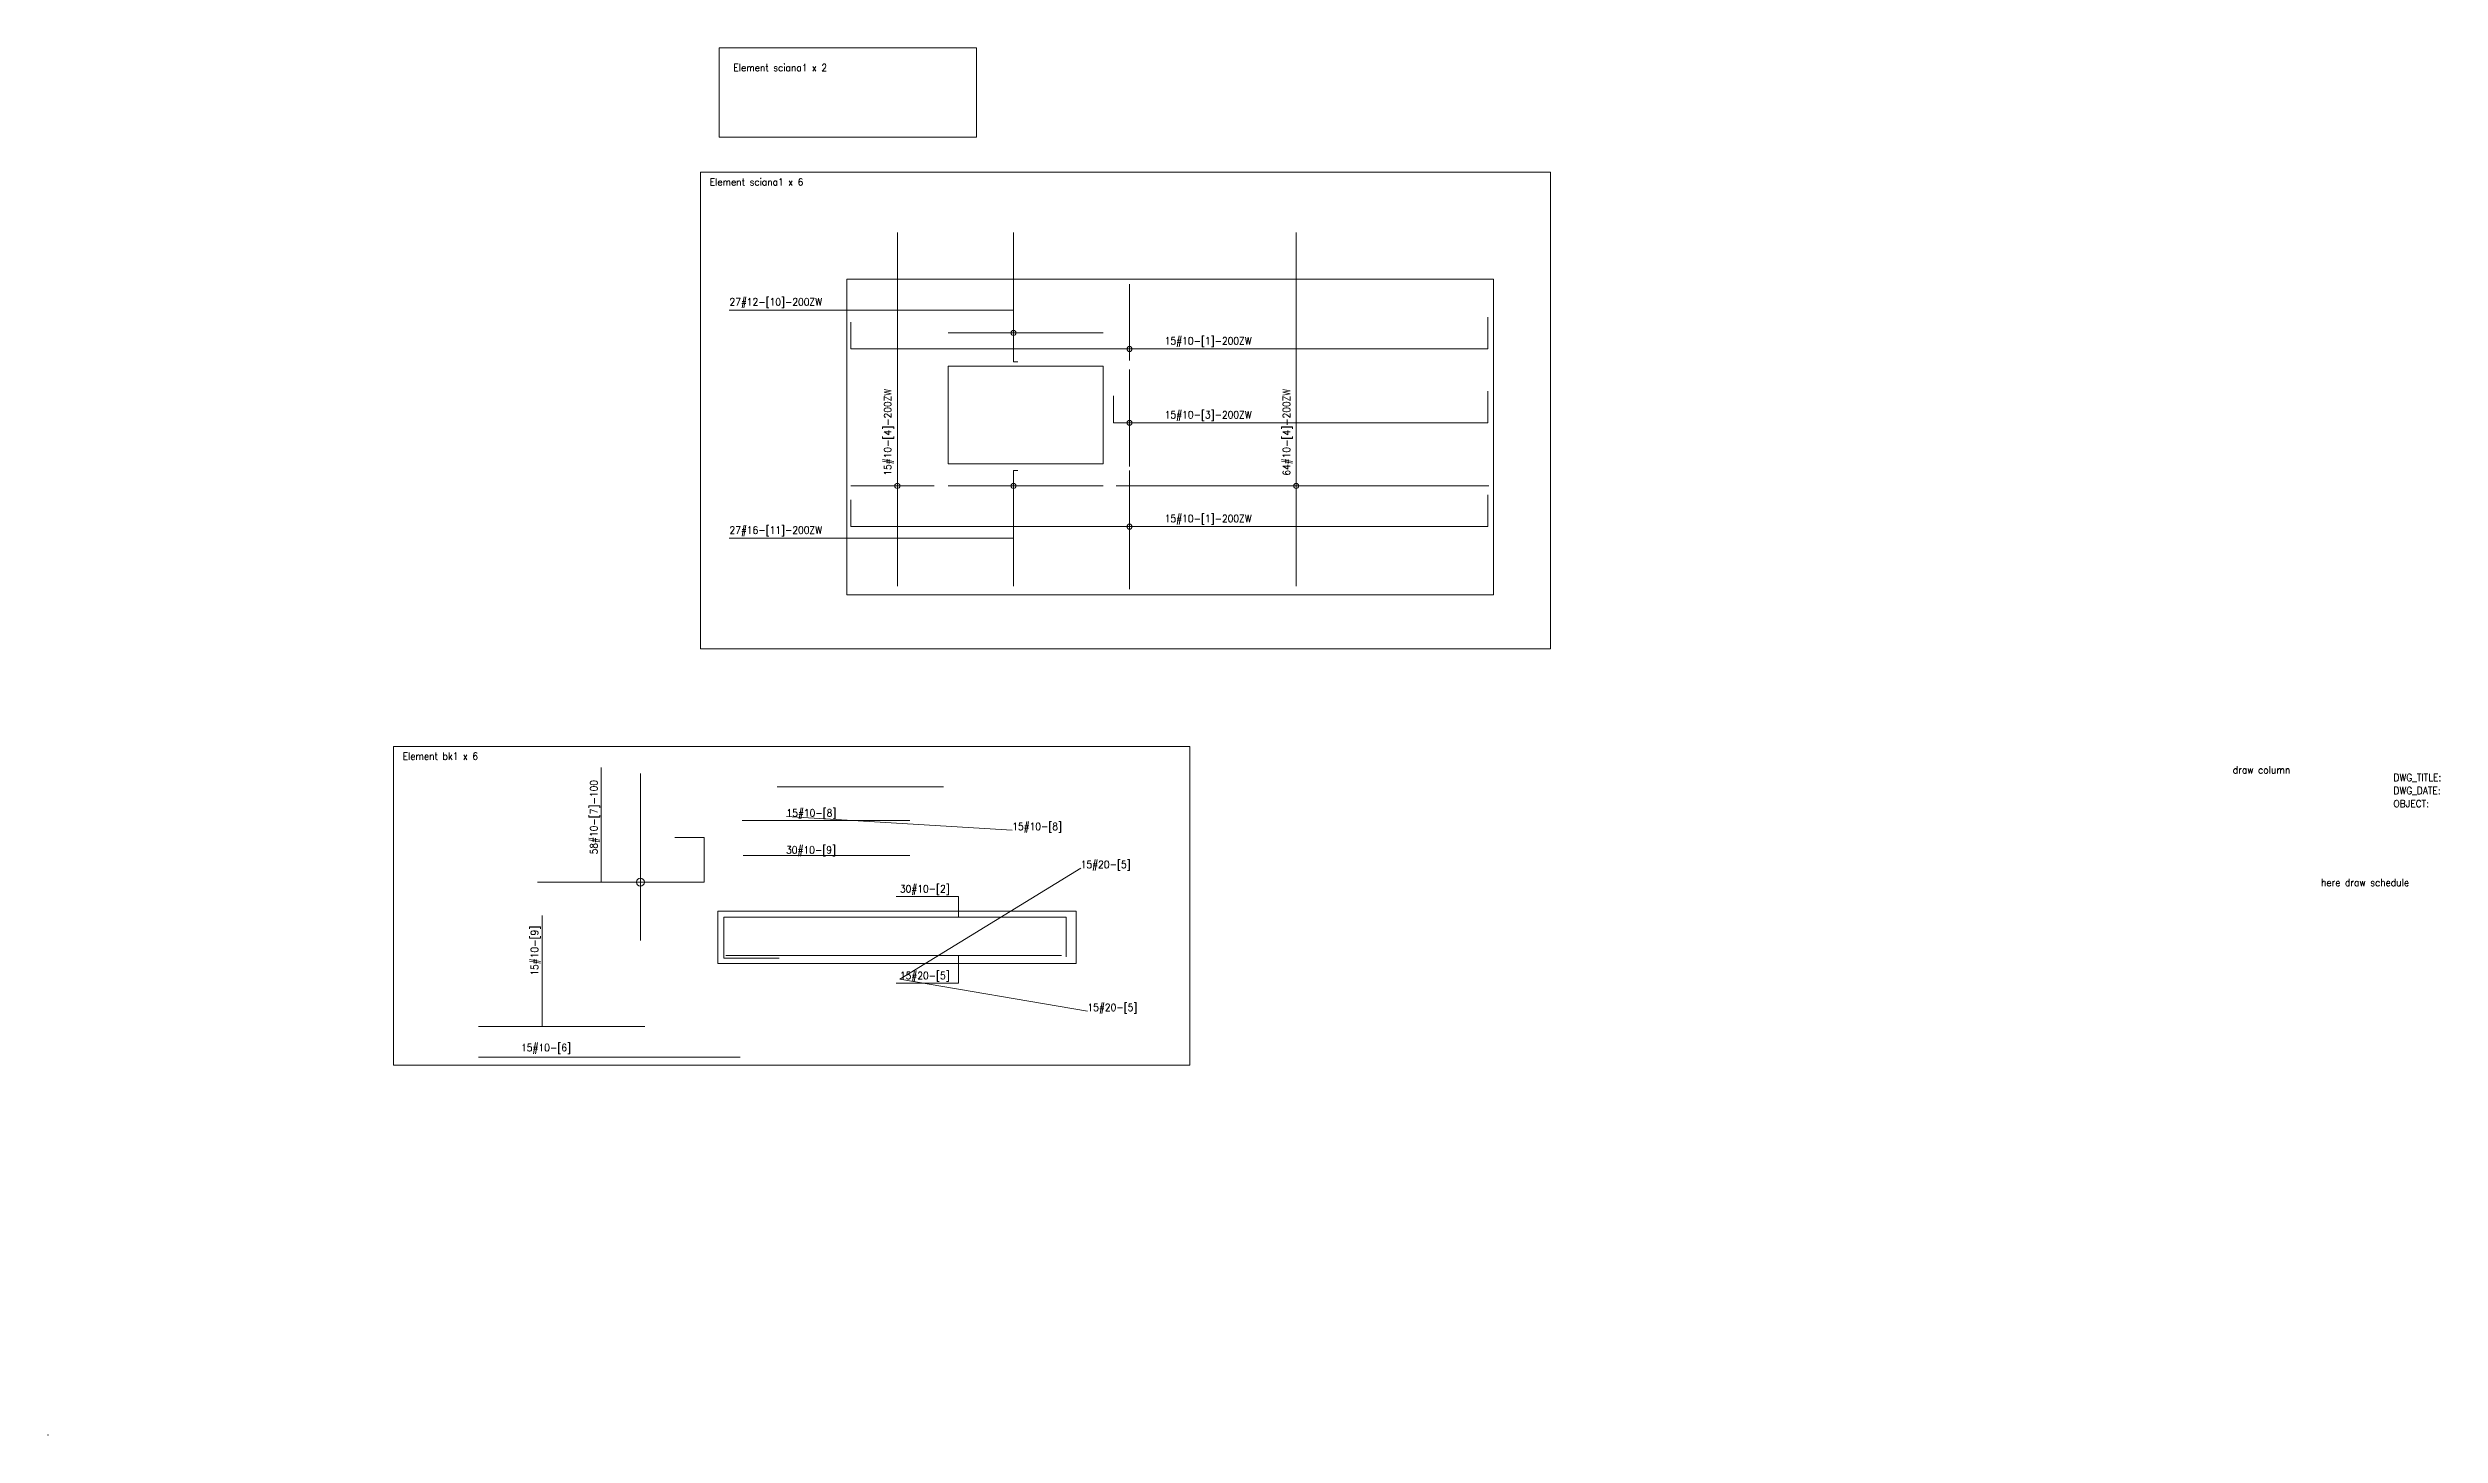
# Model space of a CAD drawing. Extents: x -2960 to 79081, y -52206 to 51229.
# Drawn here: x -2960 to 79081, y 3633 to 51229 of the extents above; entities that cross this region are included whole.
import ezdxf

# ---------------------------------------------------------------- set-up
doc = ezdxf.new("R2010")
doc.units = 0
doc.header["$MEASUREMENT"] = 0
doc.layers.get('0').update_dxf_attribs({"lineweight": 0})
for name, color, linetype, lineweight in [('DS_CBAR', 4, 'Continuous', 0), ('DS_COMMAND', 230, 'Continuous', 0), ('DS_CTEXT', 2, 'Continuous', 0), ('DS_DATA', 160, 'Continuous', 0), ('DS_ELEMENT', 235, 'Continuous', 0), ('DS_RANGE', 101, 'Continuous', 0), ('DS_TMPCHECK', 186, 'Continuous', 15)]:
    doc.layers.add(name, color=color, linetype=linetype, lineweight=lineweight)
doc.styles.get("Standard").update_dxf_attribs({"font": 'standard'})

msp = doc.modelspace()

# ---------------------------------------------------------------- linework, layer by layer
at = {"linetype": 'Continuous'}
for p, q in [((-2956, 3633), (-2956, 3643)), ((-2956, 3633), (-2955, 3639)), ((-2956, 3638), (-2953, 3634)), ((-2956, 3633), (-2956, 3634)), ((-2956, 3633), (-2946, 3633))]:
    msp.add_line(p, q, dxfattribs=at)
for points in [[(24440, 43290), (24440, 32462), (46615, 32462), (46615, 43290)], [(27916, 40313), (27916, 36960), (33228, 36960), (33228, 40313)], [(20013, 21615), (20013, 19813), (32307, 19813), (32307, 21615)], [(-2960, 3634), (-2948, 3634), (-2948, 3643), (-2960, 3643)]]:
    msp.add_lwpolyline(points, close=True, dxfattribs=at)
at = {"color": 5, "linetype": 'Continuous'}
for points in [[(-2959, 3634), (-2950, 3640), (-2954, 3642)], [(-2953, 3644), (-2953, 3636), (-2950, 3636)]]:
    msp.add_lwpolyline(points, dxfattribs=at)
at = {"linetype": 'Continuous'}
msp.add_circle((-2955, 3635), 0.0897, dxfattribs=at)
at = {"layer": 'DS_CBAR', "linetype": 'Continuous'}
for points in [[(26172, 32759), (26172, 44896)], [(30306, 40461), (30156, 40461), (30156, 44896)], [(39849, 32759), (39849, 44896)], [(24581, 41819), (24581, 40897), (46426, 40897), (46426, 41984)], [(33583, 39285), (33583, 38363), (46426, 38363), (46426, 39450)], [(30156, 32759), (30156, 36724), (30306, 36724)], [(24581, 35724), (24581, 34802), (46426, 34802), (46426, 35889)], [(22119, 19994), (20227, 19994), (20227, 21404), (31958, 21404), (31958, 20039)], [(20293, 20087), (31801, 20087)]]:
    msp.add_lwpolyline(points, dxfattribs=at)
at = {"layer": 'DS_CBAR', "color": 55}
msp.add_lwpolyline([(22048, 25879), (27757, 25879)], dxfattribs=at)
at = {"layer": 'DS_CBAR'}
for points in [[(20855, 24716), (26595, 24716)], [(13836, 22606), (19545, 22606), (19545, 24138), (18543, 24138)], [(20885, 23517), (26595, 23517)], [(11804, 17655), (17513, 17655)], [(11804, 16607), (20783, 16607)]]:
    msp.add_lwpolyline(points, dxfattribs=at)
at = {"layer": 'DS_CTEXT', "flags": 128}
for points in [[(20406, 42231), (30156, 42231)], [(20406, 34403), (30156, 34403)]]:
    msp.add_lwpolyline(points, dxfattribs=at)
at = {"layer": 'DS_CTEXT', "color": 165, "flags": 128}
for points in [[(16021, 26537), (16021, 22606)], [(13989, 21463), (13989, 17655)], [(26136, 22115), (28266, 22115), (28266, 21404)], [(26136, 19138), (28266, 19138), (28266, 20087)]]:
    msp.add_lwpolyline(points, dxfattribs=at)
at = {"layer": 'DS_ELEMENT', "linetype": 'Continuous', "flags": 128}
msp.add_lwpolyline([(20061, 51229), (20061, 48164), (28884, 48164), (28884, 51229)], close=True, dxfattribs=at)
at = {"layer": 'DS_ELEMENT', "linetype": 'Continuous'}
for points in [[(19419, 46966), (48575, 46966), (48575, 30611), (19419, 30611)], [(8889, 27265), (36207, 27265), (36207, 16325), (8889, 16325)]]:
    msp.add_lwpolyline(points, close=True, dxfattribs=at)
at = {"layer": 'DS_RANGE', "linetype": 'Continuous'}
for p, q in [((34133, 43122), (34133, 40507)), ((34133, 40191), (34133, 36869)), ((34133, 36731), (34133, 32662))]:
    msp.add_line(p, q, dxfattribs=at)
for points in [[(27916, 41447), (33228, 41447)], [(24576, 36199), (27435, 36199)], [(27916, 36199), (33228, 36199)], [(33673, 36199), (46453, 36199)], [(17361, 20603), (17361, 26331)]]:
    msp.add_lwpolyline(points, dxfattribs=at)
for centre, radius in [((30156, 41447), 87.3), ((34133, 40897), 87.3), ((34133, 38363), 87.3), ((26172, 36199), 87.3), ((30156, 36199), 87.3), ((39849, 36199), 87.3), ((34133, 34802), 87.3), ((17361, 22606), 136)]:
    msp.add_circle(centre, radius, dxfattribs=at)
at = {"layer": 'DS_TMPCHECK', "color": 5}
for p, q in [((22372, 24856), (30112, 24392)), ((26262, 19276), (32463, 23089)), ((26262, 19276), (32693, 18185))]:
    msp.add_line(p, q, dxfattribs=at)

# ---------------------------------------------------------------- texts
at = {"color": 5, "linetype": 'Continuous'}
for s, p in [('rect', (-2960, 3644)), ('pline2', (-2954, 3641)), ('pline1', (-2951, 3639))]:
    msp.add_text(s, height=0.444, dxfattribs=at).set_placement(p)
at = {"linetype": 'Continuous'}
for s, p in [('p', (-2956, 3635)), ('l2', (-2955, 3637))]:
    msp.add_text(s, height=0.444, dxfattribs=at).set_placement(p)
at = {"layer": 'DS_COMMAND', "linetype": 'Continuous'}
for s, p in [('draw column', (71970, 26333)), ('here draw schedule', (74996, 22468))]:
    msp.add_text(s, height=250, dxfattribs=at).set_placement(p)
at = {"layer": 'DS_CTEXT'}
for s, p in [('27#12-[10]-200ZW', (20416, 42387)), ('15#10-[1]-200ZW', (35344, 41052)), ('15#10-[3]-200ZW', (35344, 38517)), ('27#16-[11]-200ZW', (20416, 34560)), ('15#10-[1]-200ZW', (35344, 34956)), ('15#10-[8]', (22372, 24856)), ('30#10-[9]', (22358, 23586)), ('30#10-[2]', (26262, 22253)), ('15#20-[5]', (26262, 19276)), ('15#10-[6]', (13270, 16804))]:
    msp.add_text(s, height=250, dxfattribs=at).set_placement(p)
for s, p in [('15#10-[4]-200ZW', (25966, 36552)), ('64#10-[4]-200ZW', (39643, 36552)), ('58#10-[7]-100', (15889, 23560)), ('15#10-[9]', (13857, 19400))]:
    msp.add_text(s, height=250, rotation=90, dxfattribs=at).set_placement(p)
at = {"layer": 'DS_CTEXT', "color": 7}
for s, p in [('15#10-[8]', (30112, 24392)), ('15#20-[5]', (32463, 23089)), ('15#20-[5]', (32693, 18185))]:
    msp.add_text(s, height=250, dxfattribs=at).set_placement(p)
at = {"layer": 'DS_DATA', "linetype": 'Continuous'}
for s, p in [('DWG_TITLE: ', (77480, 26072)), ('DWG_DATE: ', (77480, 25621)), ('OBJECT: ', (77480, 25173))]:
    msp.add_text(s, height=250, dxfattribs=at).set_placement(p)
at = {"layer": 'DS_ELEMENT', "linetype": 'Continuous'}
for s, p in [('Element sciana1 x 2', (20551, 50425)), ('Element sciana1 x 6', (19738, 46502)), ('Element bk1 x 6', (9208, 26802))]:
    msp.add_text(s, height=250, dxfattribs=at).set_placement(p)

doc.saveas('drawing.dxf')
